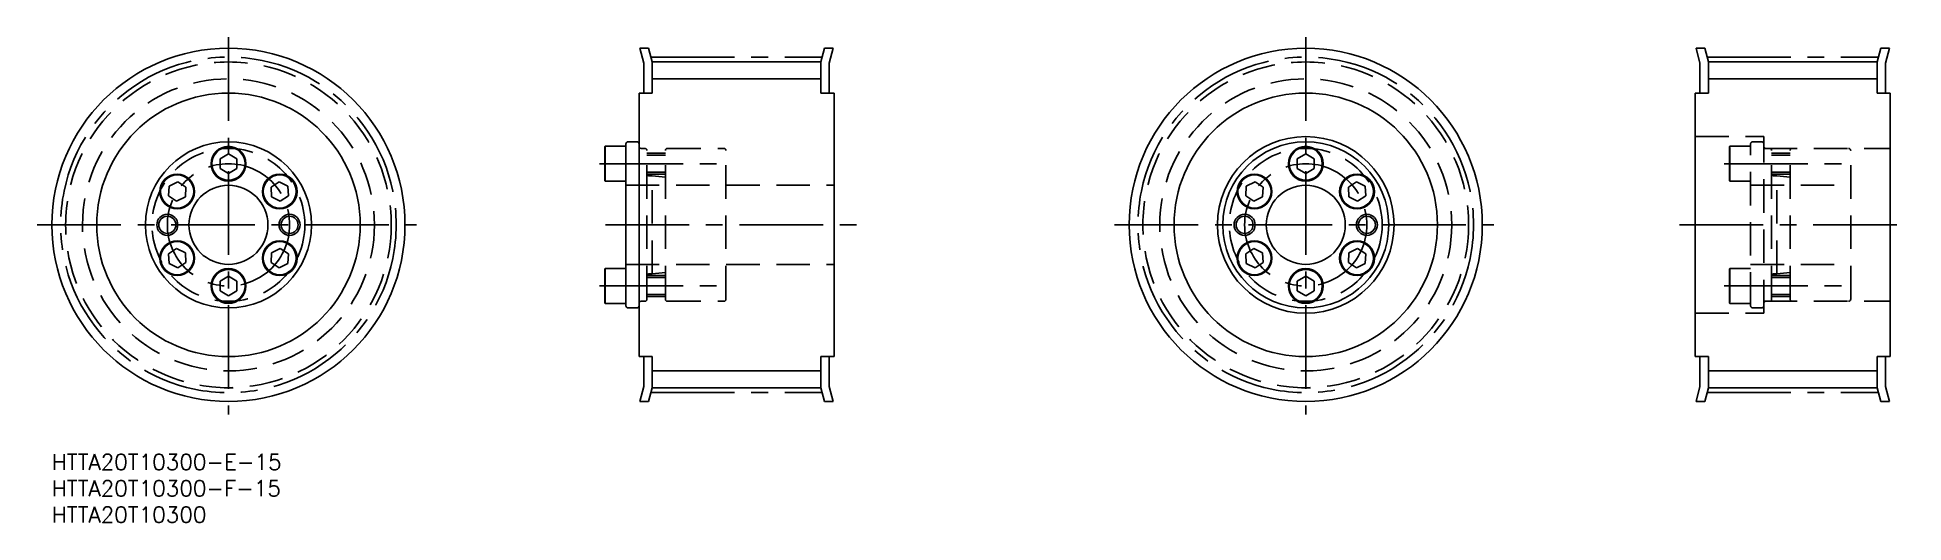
# Model space of a CAD drawing. Extents: x -3 to 351, y -13 to 79.
import ezdxf

# ---------------------------------------------------------------- set-up
doc = ezdxf.new("R2010")
doc.units = 0
doc.header["$LTSCALE"] = 0.5
doc.linetypes.add('CENTER', pattern=[50.8, 31.75, -6.35, 6.35, -6.35])
doc.linetypes.add('DASHED', pattern=[19.05, 12.7, -6.35])
for name, color, linetype in [('MSM_CENTER', 1, 'CENTER'), ('MSM_CONTINUOUS', 7, 'CONTINUOUS'), ('MSM_DASHED', 4, 'DASHED'), ('MSM_NARROW', 5, 'CONTINUOUS'), ('MSM_PART_NUMBER', 7, 'CONTINUOUS')]:
    doc.layers.add(name, color=color, linetype=linetype)
doc.styles.get("Standard").update_dxf_attribs({"font": 'txt.shx', "height": 3, "bigfont": 'bigfont.shx'})

# ---------------------------------------------------------------- blocks, each defined once
blk = doc.blocks.new('*U2')
at = {"layer": 'MSM_PART_NUMBER'}
blk.add_text('HTTA20T10300-E-15', height=3, dxfattribs=at).set_placement((0, -3))
blk = doc.blocks.new('*U3')
at = {"layer": 'MSM_PART_NUMBER'}
blk.add_text('HTTA20T10300-F-15', height=3, dxfattribs=at).set_placement((0, -8))
blk = doc.blocks.new('*U4')
at = {"layer": 'MSM_PART_NUMBER'}
blk.add_text('HTTA20T10300', height=3, dxfattribs=at).set_placement((0, -13))

msp = doc.modelspace()

# ---------------------------------------------------------------- linework, layer by layer
at = {"layer": 'MSM_CENTER'}
for p, q in [((33.5, 79.08), (33.5, 7.53)), ((237.93, 79.08), (237.93, 7.53)), ((113.66, 75.33), (146.16, 75.33)), ((314.09, 75.33), (346.59, 75.33)), ((103.91, 55.1), (128.91, 55.1)), ((317.34, 55.1), (342.34, 55.1)), ((-2.77, 43.5), (69.18, 43.5)), ((105.05, 43.5), (153.95, 43.5)), ((201.66, 43.5), (273.61, 43.5)), ((308.84, 43.5), (351.39, 43.5)), ((103.91, 31.9), (128.91, 31.9)), ((317.34, 31.9), (342.34, 31.9)), ((113.66, 11.67), (146.16, 11.67)), ((314.09, 11.67), (346.59, 11.67))]:
    msp.add_line(p, q, dxfattribs=at)
for centre, radius in [((33.5, 43.5), 31.83), ((237.93, 43.5), 31.83), ((33.5, 43.5), 11.6), ((237.93, 43.5), 11.6)]:
    msp.add_circle(centre, radius, dxfattribs=at)
at = {"layer": 'MSM_CONTINUOUS'}
for p, q in [((113.21, 77), (111.56, 77)), ((112.31, 74.19), (111.56, 77)), ((113.91, 74.4), (113.21, 77)), ((113.91, 68.5), (113.91, 74.4)), ((113.91, 74.4), (145.91, 74.4)), ((145.91, 74.4), (146.61, 77)), ((145.91, 68.5), (145.91, 74.4)), ((146.61, 77), (148.26, 77)), ((147.51, 74.19), (148.26, 77)), ((313.64, 77), (311.99, 77)), ((312.74, 74.19), (311.99, 77)), ((314.34, 74.4), (313.64, 77)), ((314.34, 68.5), (314.34, 74.4)), ((314.34, 74.4), (346.34, 74.4)), ((346.34, 74.4), (347.04, 77)), ((346.34, 68.5), (346.34, 74.4)), ((347.04, 77), (348.69, 77)), ((347.94, 74.19), (348.69, 77)), ((112.31, 68.5), (112.31, 74.19)), ((147.51, 68.5), (147.51, 74.19)), ((312.74, 68.5), (312.74, 74.19)), ((347.94, 68.5), (347.94, 74.19)), ((111.41, 68.5), (111.41, 18.5)), ((111.41, 68.5), (113.91, 68.5)), ((148.41, 68.5), (145.91, 68.5)), ((148.41, 68.5), (148.41, 18.5)), ((311.84, 68.5), (311.84, 18.5)), ((311.84, 68.5), (314.34, 68.5)), ((348.84, 68.5), (346.34, 68.5)), ((348.84, 68.5), (348.84, 18.5)), ((33.5, 56.95), (31.9, 56.02)), ((35.1, 56.02), (33.5, 56.95)), ((104.91, 58.24), (105, 58.4)), ((104.91, 51.96), (104.91, 58.24)), ((105, 51.8), (105, 58.4)), ((105, 58.4), (108.91, 58.4)), ((108.91, 28.15), (108.91, 58.85)), ((109.31, 59.25), (111.01, 59.25)), ((237.93, 56.95), (236.33, 56.02)), ((239.53, 56.02), (237.93, 56.95)), ((31.9, 56.02), (31.9, 54.18)), ((31.9, 54.18), (33.5, 53.25)), ((33.5, 53.25), (35.1, 54.18)), ((34.3, 56.49), (34.3, 56.49)), ((34.7, 56.25), (34.7, 56.25)), ((35.1, 54.18), (35.1, 56.02)), ((236.33, 56.02), (236.33, 54.18)), ((236.33, 54.18), (237.93, 53.25)), ((237.93, 53.25), (239.53, 54.18)), ((238.73, 56.49), (238.73, 56.49)), ((239.13, 56.25), (239.13, 56.25)), ((239.53, 54.18), (239.53, 56.02)), ((22.22, 50.82), (22.13, 48.98)), ((23.87, 51.66), (22.22, 50.82)), ((25.42, 50.66), (23.87, 51.66)), ((25.32, 48.81), (25.42, 50.66)), ((41.58, 50.66), (43.13, 51.66)), ((41.68, 48.81), (41.58, 50.66)), ((43.13, 51.66), (44.78, 50.82)), ((44.78, 50.82), (44.87, 48.98)), ((104.91, 51.96), (105, 51.8)), ((105, 51.8), (108.91, 51.8)), ((226.65, 50.82), (226.55, 48.98)), ((228.3, 51.66), (226.65, 50.82)), ((229.85, 50.66), (228.3, 51.66)), ((229.75, 48.81), (229.85, 50.66)), ((246.01, 50.66), (247.56, 51.66)), ((246.11, 48.81), (246.01, 50.66)), ((247.56, 51.66), (249.21, 50.82)), ((249.21, 50.82), (249.3, 48.98)), ((22.13, 48.98), (23.67, 47.97)), ((23.67, 47.97), (25.32, 48.81)), ((43.33, 47.97), (41.68, 48.81)), ((44.87, 48.98), (43.33, 47.97)), ((226.55, 48.98), (228.1, 47.97)), ((228.1, 47.97), (229.75, 48.81)), ((247.75, 47.97), (246.11, 48.81)), ((249.3, 48.98), (247.75, 47.97)), ((23.67, 39.03), (22.13, 38.02)), ((25.32, 38.19), (23.67, 39.03)), ((41.68, 38.19), (43.33, 39.03)), ((43.33, 39.03), (44.87, 38.02)), ((228.1, 39.03), (226.55, 38.02)), ((229.75, 38.19), (228.1, 39.03)), ((246.11, 38.19), (247.75, 39.03)), ((247.75, 39.03), (249.3, 38.02)), ((22.13, 38.02), (22.22, 36.18)), ((22.22, 36.18), (23.87, 35.34)), ((23.87, 35.34), (25.42, 36.34)), ((25.42, 36.34), (25.32, 38.19)), ((41.58, 36.34), (41.68, 38.19)), ((43.13, 35.34), (41.58, 36.34)), ((44.78, 36.18), (43.13, 35.34)), ((44.87, 38.02), (44.78, 36.18)), ((226.55, 38.02), (226.65, 36.18)), ((226.65, 36.18), (228.3, 35.34)), ((228.3, 35.34), (229.85, 36.34)), ((229.85, 36.34), (229.75, 38.19)), ((246.01, 36.34), (246.11, 38.19)), ((247.56, 35.34), (246.01, 36.34)), ((249.21, 36.18), (247.56, 35.34)), ((249.3, 38.02), (249.21, 36.18)), ((33.5, 33.75), (31.9, 32.82)), ((31.9, 32.82), (31.9, 30.98)), ((35.1, 32.82), (33.5, 33.75)), ((35.1, 30.98), (35.1, 32.82)), ((104.91, 35.04), (105, 35.2)), ((104.91, 35.04), (104.91, 28.76)), ((105, 35.2), (108.91, 35.2)), ((105, 35.2), (105, 28.6)), ((237.93, 33.75), (236.33, 32.82)), ((236.33, 32.82), (236.33, 30.98)), ((239.53, 32.82), (237.93, 33.75)), ((239.53, 30.98), (239.53, 32.82)), ((31.9, 30.98), (33.5, 30.05)), ((33.5, 30.05), (35.1, 30.98)), ((104.91, 28.76), (105, 28.6)), ((105, 28.6), (108.91, 28.6)), ((236.33, 30.98), (237.93, 30.05)), ((237.93, 30.05), (239.53, 30.98)), ((109.31, 27.75), (111.01, 27.75)), ((111.41, 18.5), (113.91, 18.5)), ((112.31, 18.5), (112.31, 12.81)), ((113.91, 18.5), (113.91, 12.6)), ((148.41, 18.5), (145.91, 18.5)), ((145.91, 18.5), (145.91, 12.6)), ((147.51, 18.5), (147.51, 12.81)), ((311.84, 18.5), (314.34, 18.5)), ((312.74, 18.5), (312.74, 12.81)), ((314.34, 18.5), (314.34, 12.6)), ((348.84, 18.5), (346.34, 18.5)), ((346.34, 18.5), (346.34, 12.6)), ((347.94, 18.5), (347.94, 12.81)), ((112.31, 12.81), (111.56, 10)), ((113.91, 12.6), (113.21, 10)), ((113.91, 12.6), (145.91, 12.6)), ((145.91, 12.6), (146.61, 10)), ((147.51, 12.81), (148.26, 10)), ((312.74, 12.81), (311.99, 10)), ((314.34, 12.6), (313.64, 10)), ((314.34, 12.6), (346.34, 12.6)), ((346.34, 12.6), (347.04, 10)), ((347.94, 12.81), (348.69, 10)), ((113.21, 10), (111.56, 10)), ((146.61, 10), (148.26, 10)), ((313.64, 10), (311.99, 10)), ((347.04, 10), (348.69, 10))]:
    msp.add_line(p, q, dxfattribs=at)
for centre, radius in [((33.5, 43.5), 33.5), ((237.93, 43.5), 33.5), ((33.5, 43.5), 25), ((237.93, 43.5), 25), ((237.93, 43.5), 16.75), ((33.5, 43.5), 15.75), ((33.5, 55.1), 3.3), ((33.5, 55.1), 3.14), ((237.93, 43.5), 15.75), ((237.93, 55.1), 3.3), ((237.93, 55.1), 3.14), ((23.77, 49.82), 3.3), ((23.77, 49.82), 3.14), ((33.5, 43.5), 7.5), ((43.23, 49.82), 3.3), ((43.23, 49.82), 3.14), ((228.2, 49.82), 3.3), ((228.2, 49.82), 3.14), ((237.93, 43.5), 7.5), ((247.66, 49.82), 3.3), ((247.66, 49.82), 3.14), ((21.9, 43.5), 1.62), ((45.1, 43.5), 1.62), ((226.33, 43.5), 1.62), ((249.53, 43.5), 1.62), ((23.77, 37.18), 3.3), ((23.77, 37.18), 3.14), ((43.23, 37.18), 3.3), ((43.23, 37.18), 3.14), ((228.2, 37.18), 3.3), ((228.2, 37.18), 3.14), ((247.66, 37.18), 3.3), ((247.66, 37.18), 3.14), ((33.5, 31.9), 3.3), ((33.5, 31.9), 3.14), ((237.93, 31.9), 3.3), ((237.93, 31.9), 3.14)]:
    msp.add_circle(centre, radius, dxfattribs=at)
for centre, start, end in [((109.31, 58.85), 90, 180), ((111.01, 58.85), 0, 90), ((109.31, 28.15), 180, 270), ((111.01, 28.15), 270, 0)]:
    msp.add_arc(centre, 0.4, start, end, dxfattribs=at)
at = {"layer": 'MSM_DASHED'}
for p, q in [((311.84, 60.25), (324.84, 60.25)), ((324.84, 26.75), (324.84, 60.25)), ((111.82, 58), (112.51, 58)), ((112.91, 29.4), (112.91, 57.6)), ((116.41, 57.1), (112.91, 57.1)), ((116.41, 56.72), (112.91, 56.72)), ((116.41, 29.4), (116.41, 57.6)), ((116.81, 58), (127.51, 58)), ((127.91, 29.4), (127.91, 57.6)), ((318.34, 58.24), (318.43, 58.4)), ((318.34, 51.96), (318.34, 58.24)), ((318.43, 51.8), (318.43, 58.4)), ((318.43, 58.4), (322.34, 58.4)), ((322.34, 28.15), (322.34, 58.85)), ((322.74, 59.25), (324.44, 59.25)), ((324.84, 58), (348.84, 58)), ((325.25, 58), (325.94, 58)), ((326.34, 29.4), (326.34, 57.6)), ((329.84, 57.1), (326.34, 57.1)), ((329.84, 56.72), (326.34, 56.72)), ((329.84, 29.4), (329.84, 57.6)), ((341.34, 29.4), (341.34, 57.6)), ((116.41, 53.48), (112.91, 53.48)), ((329.84, 53.48), (326.34, 53.48)), ((108.91, 51), (148.41, 51)), ((116.41, 53.1), (112.93, 53.1)), ((113.32, 52.8), (113.91, 52.8)), ((113.91, 52.8), (116.41, 52.55)), ((113.91, 34.2), (113.91, 52.8)), ((318.34, 51.96), (318.43, 51.8)), ((318.43, 51.8), (322.34, 51.8)), ((322.34, 51), (341.34, 51)), ((329.84, 53.1), (326.35, 53.1)), ((326.75, 52.8), (327.34, 52.8)), ((327.34, 52.8), (329.84, 52.55)), ((327.34, 34.2), (327.34, 52.8)), ((108.91, 36), (148.41, 36)), ((322.34, 36), (341.34, 36)), ((116.41, 33.52), (112.91, 33.52)), ((116.41, 33.9), (112.93, 33.9)), ((113.32, 34.2), (113.91, 34.2)), ((113.91, 34.2), (116.41, 34.45)), ((318.34, 35.04), (318.43, 35.2)), ((318.34, 35.04), (318.34, 28.76)), ((318.43, 35.2), (322.34, 35.2)), ((318.43, 35.2), (318.43, 28.6)), ((329.84, 33.52), (326.34, 33.52)), ((329.84, 33.9), (326.35, 33.9)), ((326.75, 34.2), (327.34, 34.2)), ((327.34, 34.2), (329.84, 34.45)), ((111.82, 29), (112.51, 29)), ((116.41, 30.28), (112.91, 30.28)), ((116.41, 29.9), (112.91, 29.9)), ((116.81, 29), (127.51, 29)), ((318.34, 28.76), (318.43, 28.6)), ((318.43, 28.6), (322.34, 28.6)), ((324.84, 29), (348.84, 29)), ((325.25, 29), (325.94, 29)), ((329.84, 30.28), (326.34, 30.28)), ((329.84, 29.9), (326.34, 29.9)), ((311.84, 26.75), (324.84, 26.75)), ((322.74, 27.75), (324.44, 27.75))]:
    msp.add_line(p, q, dxfattribs=at)
for centre, radius in [((33.5, 43.5), 30.9), ((237.93, 43.5), 30.9), ((33.5, 43.5), 27.7), ((237.93, 43.5), 27.7), ((33.5, 43.5), 14.5), ((237.93, 43.5), 14.5)]:
    msp.add_circle(centre, radius, dxfattribs=at)
for centre, radius, start, end in [((111.82, 58.41), 0.41, 180, 270), ((112.51, 57.6), 0.4, 0, 90), ((116.81, 57.6), 0.4, 90, 180), ((127.51, 57.6), 0.4, 0, 90), ((322.74, 58.85), 0.4, 90, 180), ((324.44, 58.85), 0.4, 0, 90), ((325.25, 58.41), 0.41, 180, 270), ((325.94, 57.6), 0.4, 0, 90), ((330.24, 57.6), 0.4, 90, 180), ((340.94, 57.6), 0.4, 0, 90), ((113.32, 53.21), 0.41, 180, 270), ((326.75, 53.21), 0.41, 180, 270), ((113.32, 33.79), 0.41, 90, 180), ((326.75, 33.79), 0.41, 90, 180), ((111.82, 28.59), 0.41, 90, 180), ((112.51, 29.4), 0.4, 270, 0), ((116.81, 29.4), 0.4, 180, 270), ((127.51, 29.4), 0.4, 270, 0), ((325.25, 28.59), 0.41, 90, 180), ((325.94, 29.4), 0.4, 270, 0), ((330.24, 29.4), 0.4, 180, 270), ((340.94, 29.4), 0.4, 270, 0), ((322.74, 28.15), 0.4, 180, 270), ((324.44, 28.15), 0.4, 270, 0)]:
    msp.add_arc(centre, radius, start, end, dxfattribs=at)
at = {"layer": 'MSM_NARROW'}
for p, q in [((113.91, 71.2), (145.91, 71.2)), ((314.34, 71.2), (346.34, 71.2)), ((113.91, 15.8), (145.91, 15.8)), ((314.34, 15.8), (346.34, 15.8))]:
    msp.add_line(p, q, dxfattribs=at)
for centre in [(21.9, 43.5), (45.1, 43.5), (226.33, 43.5), (249.53, 43.5)]:
    msp.add_circle(centre, 2, dxfattribs=at)

# ---------------------------------------------------------------- block references
at = {"layer": 'MSM_CONTINUOUS'}
for name in ['*U2', '*U3', '*U4']:
    msp.add_blockref(name, (0, 0), dxfattribs=at)

doc.saveas('drawing.dxf')
